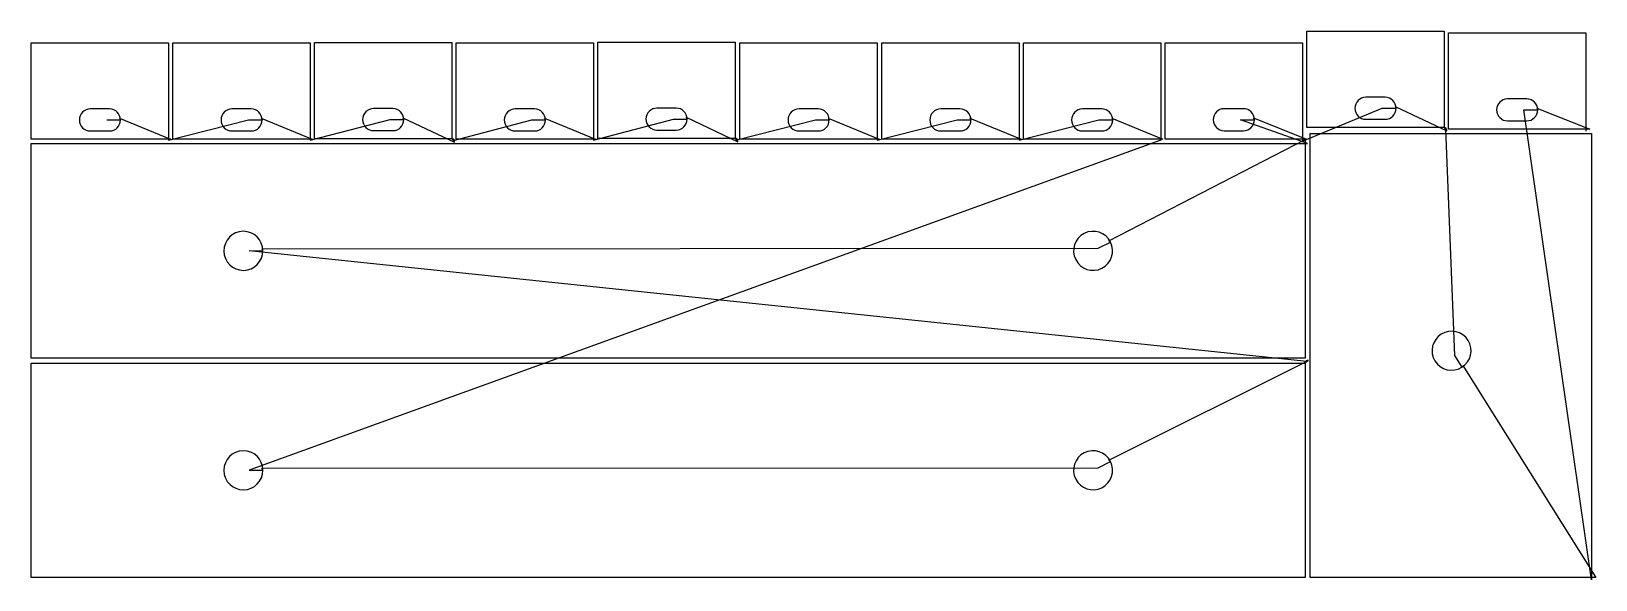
# Model space of a CAD drawing. Header units: metres. Extents: x 10 to 5708, y -2098 to -103.
import ezdxf

# ---------------------------------------------------------------- set-up
doc = ezdxf.new("R2010")
doc.units = ezdxf.units.M

msp = doc.modelspace()

# ---------------------------------------------------------------- linework, layer by layer
at = {"layer": 'TOOL_0'}
for p, q in [((4656.072, -453.142), (4656.072, -103.142)), ((4656.072, -103.142), (5156.072, -103.142)), ((5156.072, -103.142), (5156.072, -453.142)), ((5172.073, -458.913), (5172.073, -108.913)), ((5172.073, -108.913), (5672.073, -108.913)), ((5672.073, -108.913), (5672.073, -458.913)), ((10, -495.577), (10, -145.577)), ((10, -145.577), (510, -145.577)), ((510, -145.577), (510, -495.577)), ((526.018, -495.576), (526.018, -145.576)), ((526.018, -145.576), (1026.018, -145.576)), ((1026.018, -145.576), (1026.018, -495.576)), ((1042.02, -494.219), (1042.02, -144.219)), ((1042.02, -144.219), (1542.02, -144.219)), ((1542.02, -144.219), (1542.02, -494.219)), ((1558.024, -495.575), (1558.024, -145.575)), ((1558.024, -145.575), (2058.024, -145.575)), ((2058.024, -145.575), (2058.024, -495.575)), ((2074.028, -492.521), (2074.028, -142.521)), ((2074.028, -142.521), (2574.028, -142.521)), ((2574.028, -142.521), (2574.028, -492.521)), ((2591.385, -495.575), (2591.385, -145.575)), ((2591.385, -145.575), (3091.385, -145.575)), ((3091.385, -145.575), (3091.385, -495.575)), ((3107.727, -495.574), (3107.727, -145.574)), ((3107.727, -145.574), (3607.727, -145.574)), ((3607.727, -145.574), (3607.727, -495.574)), ((3624.067, -495.573), (3624.067, -145.573)), ((3624.067, -145.573), (4124.067, -145.573)), ((4124.067, -145.573), (4124.067, -495.573)), ((4140.068, -494.892), (4140.068, -144.892)), ((4140.068, -144.892), (4640.068, -144.892)), ((4640.068, -144.892), (4640.068, -494.892)), ((295, -385.578), (225, -385.578)), ((811.018, -385.577), (741.018, -385.577)), ((1327.021, -384.219), (1257.021, -384.219)), ((1843.024, -385.576), (1773.024, -385.576)), ((2359.028, -382.521), (2289.028, -382.521)), ((2876.385, -385.576), (2806.385, -385.576)), ((3392.727, -385.575), (3322.727, -385.575)), ((3909.068, -385.574), (3839.068, -385.574)), ((4425.069, -384.893), (4355.069, -384.893)), ((4640.068, -502.892), (4931.072, -383.143)), ((4941.072, -343.143), (4871.072, -343.143)), ((4931.072, -383.143), (4981.072, -383.143)), ((4977.394, -376.411), (5165.81, -465.414)), ((5457.074, -348.913), (5387.074, -348.913)), ((5693.323, -2097.991), (5447.074, -388.913)), ((5447.074, -388.913), (5497.074, -388.913)), ((5493.396, -382.181), (5687.073, -458.913)), ((285, -425.578), (335, -425.578)), ((331.322, -418.846), (517.5, -495.577)), ((510, -499.577), (801.018, -425.577)), ((801.018, -425.577), (851.018, -425.577)), ((847.34, -418.845), (1033.518, -495.576)), ((1026.018, -499.576), (1317.021, -424.219)), ((1317.021, -424.219), (1367.021, -424.219)), ((1363.343, -417.487), (1551.759, -506.491)), ((1547.677, -499.876), (1833.024, -425.576)), ((1833.024, -425.576), (1883.024, -425.576)), ((1879.346, -418.844), (2065.524, -495.575)), ((2058.024, -499.575), (2349.028, -422.521)), ((2349.028, -422.521), (2399.028, -422.521)), ((2395.35, -415.789), (2583.766, -504.793)), ((2579.685, -498.178), (2866.385, -425.576)), ((2866.385, -425.576), (2916.385, -425.576)), ((2912.707, -418.844), (3098.885, -495.575)), ((3091.385, -499.575), (3382.727, -425.575)), ((3382.727, -425.575), (3432.727, -425.575)), ((3429.049, -418.843), (3615.227, -495.574)), ((3607.727, -499.574), (3899.068, -425.574)), ((3899.068, -425.574), (3949.068, -425.574)), ((3945.39, -418.842), (4131.567, -495.573)), ((4657.996, -511.666), (4415.069, -424.893)), ((4415.069, -424.893), (4465.069, -424.893)), ((4461.391, -418.161), (4655.068, -494.892)), ((5156.072, -453.142), (4656.072, -453.142)), ((4871.072, -423.143), (4941.072, -423.143)), ((5156.072, -453.142), (5161.729, -458.799)), ((5387.074, -428.913), (5457.074, -428.913)), ((9.996, -1291.666), (9.996, -511.666)), ((9.996, -511.666), (4649.996, -511.666)), ((510, -495.577), (10, -495.577)), ((225, -465.578), (295, -465.578)), ((517.5, -495.577), (510, -495.577)), ((510, -495.577), (510, -499.577)), ((1026.018, -495.576), (526.018, -495.576)), ((741.018, -465.577), (811.018, -465.577)), ((4124.067, -499.573), (803.497, -1699.781)), ((1033.518, -495.576), (1026.018, -495.576)), ((1026.018, -495.576), (1026.018, -499.576)), ((1542.02, -494.219), (1042.02, -494.219)), ((1257.021, -464.219), (1327.021, -464.219)), ((1542.02, -494.219), (1547.677, -499.876)), ((2058.024, -495.575), (1558.024, -495.575)), ((1773.024, -465.576), (1843.024, -465.576)), ((2065.524, -495.575), (2058.024, -495.575)), ((2058.024, -495.575), (2058.024, -499.575)), ((2574.028, -492.521), (2074.028, -492.521)), ((2289.028, -462.521), (2359.028, -462.521)), ((2574.028, -492.521), (2579.685, -498.178)), ((3091.385, -495.575), (2591.385, -495.575)), ((2806.385, -465.576), (2876.385, -465.576)), ((3098.885, -495.575), (3091.385, -495.575)), ((3091.385, -495.575), (3091.385, -499.575)), ((3607.727, -495.574), (3107.727, -495.574)), ((3322.727, -465.575), (3392.727, -465.575)), ((3615.227, -495.574), (3607.727, -495.574)), ((3607.727, -495.574), (3607.727, -499.574)), ((4124.067, -495.573), (3624.067, -495.573)), ((3839.068, -465.574), (3909.068, -465.574)), ((3934.56, -865.316), (4649.996, -496.666)), ((4131.567, -495.573), (4124.067, -495.573)), ((4124.067, -495.573), (4124.067, -499.573)), ((4640.068, -494.892), (4140.068, -494.892)), ((4355.069, -464.893), (4425.069, -464.893)), ((4655.068, -494.892), (4640.068, -494.892)), ((4640.068, -494.892), (4640.068, -502.892)), ((4649.996, -496.666), (4649.996, -511.666)), ((4649.996, -511.666), (4649.996, -1291.666)), ((4649.996, -511.666), (4657.996, -511.666)), ((4668.323, -2089.991), (4668.323, -474.991)), ((4668.323, -474.991), (5693.323, -474.991)), ((5161.729, -458.799), (5194.365, -1282.853)), ((5672.073, -458.913), (5172.073, -458.913)), ((5687.073, -458.913), (5672.073, -458.913)), ((5672.073, -458.913), (5672.073, -466.913)), ((5693.323, -474.991), (5693.323, -2089.991)), ((803.496, -901.453), (853.493, -900.947)), ((4655.654, -1304.336), (803.496, -901.453)), ((849.747, -894.252), (3896.242, -892.202)), ((3896.242, -892.202), (3940.877, -869.668)), ((4649.996, -1291.666), (9.996, -1291.666)), ((9.997, -2089.993), (9.997, -1309.993)), ((9.997, -1309.993), (4649.997, -1309.993)), ((3934.561, -1663.643), (4662.269, -1300.255)), ((4649.997, -1309.993), (4655.654, -1304.336)), ((4649.997, -1309.993), (4649.997, -2089.993)), ((5194.365, -1282.853), (5220.656, -1325.383)), ((5224.448, -1318.715), (5708.323, -2089.991)), ((803.497, -1699.781), (853.494, -1699.275)), ((849.748, -1692.58), (3896.243, -1690.529)), ((3896.243, -1690.529), (3940.878, -1667.995)), ((4649.997, -2089.993), (9.997, -2089.993)), ((5693.323, -2089.991), (4668.323, -2089.991)), ((5708.323, -2089.991), (5693.323, -2089.991)), ((5693.323, -2089.991), (5693.323, -2097.991))]:
    msp.add_line(p, q, dxfattribs=at)
for centre, radius, start, end in [((225, -425.578), 40, 90, 270), ((295, -425.578), 40, 0, 90), ((741.018, -425.577), 40, 90, 270), ((811.018, -425.577), 40, 0, 90), ((1257.021, -424.219), 40, 90, 270), ((1327.021, -424.219), 40, 0, 90), ((1773.024, -425.576), 40, 90, 270), ((1843.024, -425.576), 40, 0, 90), ((2289.028, -422.521), 40, 90, 270), ((2359.028, -422.521), 40, 0, 90), ((2806.385, -425.576), 40, 90, 270), ((2876.385, -425.576), 40, 0, 90), ((3322.727, -425.575), 40, 90, 270), ((3392.727, -425.575), 40, 0, 90), ((3839.068, -425.574), 40, 90, 270), ((3909.068, -425.574), 40, 0, 90), ((4355.069, -424.893), 40, 90, 270), ((4425.069, -424.893), 40, 0, 90), ((4871.072, -383.143), 40, 90, 270), ((4941.072, -383.143), 40, 0, 90), ((4941.072, -383.143), 40, 270, 0), ((4973.072, -383.143), 8, 0, 57.2992), ((5387.074, -388.913), 40, 90, 270), ((5457.074, -388.913), 40, 0, 90), ((5457.074, -388.913), 40, 270, 0), ((5489.074, -388.913), 8, 0, 57.2992), ((295, -425.578), 40, 270, 0), ((327, -425.578), 8, 0, 57.2992), ((811.018, -425.577), 40, 270, 0), ((843.018, -425.577), 8, 0, 57.2992), ((1327.021, -424.219), 40, 270, 0), ((1359.021, -424.219), 8, 0, 57.2992), ((1843.024, -425.576), 40, 270, 0), ((1875.024, -425.576), 8, 0, 57.2992), ((2359.028, -422.521), 40, 270, 0), ((2391.028, -422.521), 8, 0, 57.2992), ((2876.385, -425.576), 40, 270, 0), ((2908.385, -425.576), 8, 0, 57.2992), ((3392.727, -425.575), 40, 270, 0), ((3424.727, -425.575), 8, 0, 57.2992), ((3909.068, -425.574), 40, 270, 0), ((3941.068, -425.574), 8, 0, 57.2992), ((4425.069, -424.893), 40, 270, 0), ((4457.069, -424.893), 8, 0, 57.2992), ((5156.072, -463.142), 10, 346.867094, 90), ((1542.02, -504.219), 10.001, 346.868395, 90), ((2574.028, -502.521), 10, 346.867094, 90), ((782.497, -901.666), 71, 0.580233, 180.580225), ((3877.496, -901.666), 71, 26.787001, 206.787001), ((782.496, -901.666), 71, 180.580233, 0.580225), ((845.493, -901.027), 8, 0.572939, 57.875425), ((3877.496, -901.666), 71, 206.787001, 26.787001), ((3933.735, -873.273), 8, 26.782844, 84.080593), ((5183.323, -1264.991), 71, 301.723441, 121.723016), ((5183.323, -1264.99), 71, 121.723441, 301.723016), ((4659.997, -1309.993), 10, 76.867094, 180), ((5216.449, -1318.578), 8, 301.725264, 359.018783), ((782.498, -1699.994), 71, 0.580233, 180.580225), ((3877.497, -1699.993), 71, 26.787001, 206.787001), ((782.497, -1699.994), 71, 180.580233, 0.580225), ((845.494, -1699.355), 8, 0.572939, 57.875425), ((3877.497, -1699.993), 71, 206.787001, 26.787001), ((3933.736, -1671.6), 8, 26.782844, 84.080593)]:
    msp.add_arc(centre, radius, start, end, dxfattribs=at)

doc.saveas('drawing.dxf')
